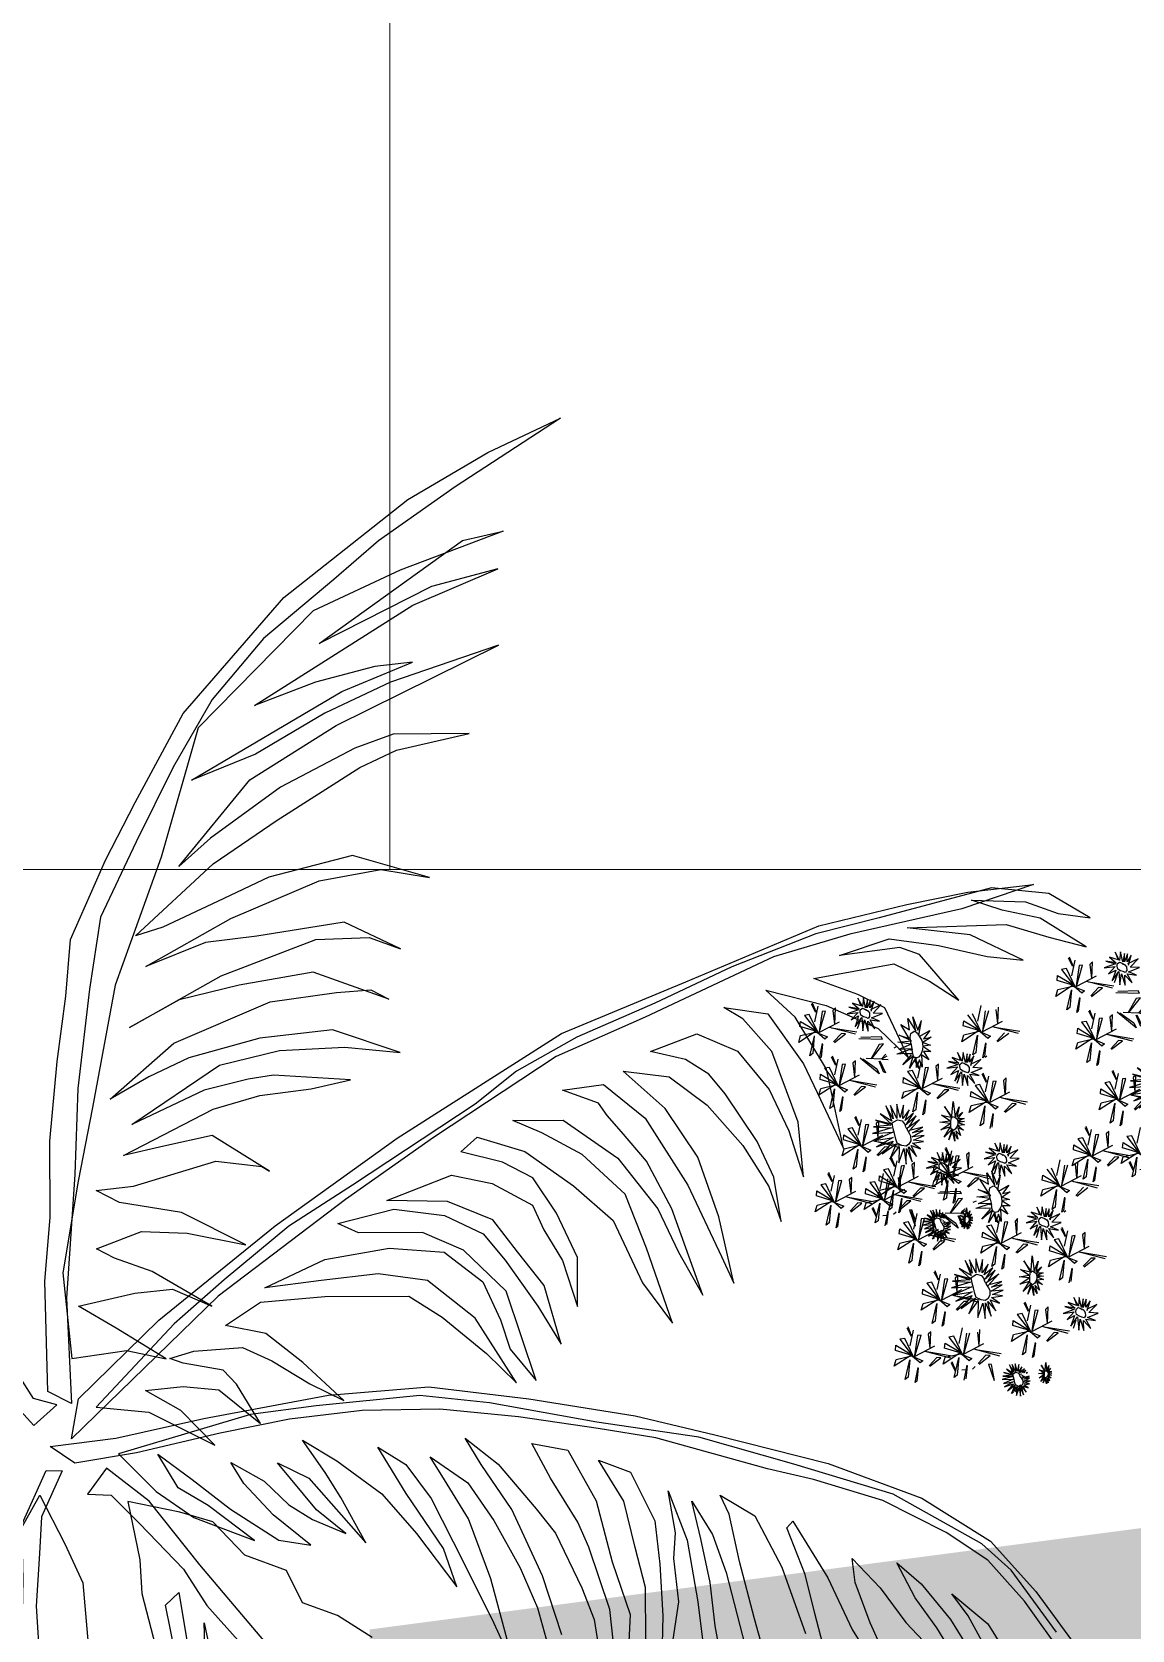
# Model space of a CAD drawing. Header units: millimetres. Extents: x 2508 to 2607, y 837 to 997.
# Drawn here: x 2513.046 to 2514.822, y 849.14 to 851.722 of the extents above; entities that cross this region are included whole.
import ezdxf

# ---------------------------------------------------------------- set-up
doc = ezdxf.new("R2010")
doc.units = ezdxf.units.MM
doc.layers.add('pergolas', color=24, linetype='Continuous')
doc.layers.add('PISO EST', color=250, linetype='Continuous', lineweight=0)

# ---------------------------------------------------------------- blocks, each defined once
blk = doc.blocks.new('QWDEWFRFR')
at = {"color": 251}
for p, q in [((2656.5312, 957.1398), (2656.5312, 952.5898)), ((2661.5312, 952.5898), (2655.3312, 952.5898))]:
    blk.add_line(p, q, dxfattribs=at)
blk = doc.blocks.new('A-19')
at = {"color": 1}
for points in [[(0.0015, 0.0278), (-0.0009, 0.1149), (0.0033, 0.1653), (0.003, 0.2253), (0.0087, 0.2883), (0.0156, 0.3399), (0.0192, 0.3846), (0.0468, 0.4471), (0.0704, 0.4926), (0.1082, 0.5631), (0.1877, 0.6544), (0.2856, 0.7318), (0.3487, 0.7691), (0.4059, 0.796), (0.3228, 0.7418), (0.2623, 0.6993), (0.2272, 0.6687), (0.1717, 0.6222), (0.131, 0.5739), (0.1002, 0.5207), (0.071, 0.4617), (0.0431, 0.4023), (0.0344, 0.3455), (0.0252, 0.267), (0.0228, 0.1992), (0.0162, 0.1014), (0.02, 0.0183), (0.0015, 0.0278), (0.0015, 0.0278)], [(-0.0385, 0.0327), (-0.0096, 0.0011), (0.0086, 0.0172), (-0.01, 0.0224), (-0.0268, 0.0489)], [(0.0257, 0.022), (0.0889, 0.0841), (0.1807, 0.1586), (0.2771, 0.2277), (0.4069, 0.3105), (0.5049, 0.3513), (0.6099, 0.3954), (0.6794, 0.4121), (0.7275, 0.4219), (0.7794, 0.4281), (0.7229, 0.4089), (0.6345, 0.3888), (0.5741, 0.371), (0.4729, 0.3233), (0.4026, 0.2923), (0.3058, 0.2284), (0.2364, 0.1795), (0.1359, 0.1031), (0.0776, 0.0465), (0.0202, -0.0096), (0.0257, 0.022), (0.0257, 0.022)], [(0.0228, -0.0288), (0.0033, -0.0157), (0.0551, -0.0089), (0.1244, 0.0065), (0.2228, 0.0249), (0.3021, 0.0316), (0.3811, 0.022), (0.4649, 0.0086), (0.5278, -0.0063), (0.6172, -0.0289), (0.6912, -0.0563), (0.7454, -0.0904), (0.7812, -0.1299), (0.8181, -0.1804)], [(0.8047, -0.1829), (0.7723, -0.1377), (0.7432, -0.1054), (0.7103, -0.0835), (0.6604, -0.0582), (0.6056, -0.0417), (0.5695, -0.0332), (0.4813, -0.0087), (0.4357, -0.0015), (0.3728, 0.0078), (0.3107, 0.014), (0.2496, 0.0129), (0.1922, 0.006), (0.1373, -0.005), (0.0714, -0.0205), (0.0228, -0.0288), (0.0228, -0.0288)], [(-0.0191, -0.172), (-0.018, -0.1205), (-0.0191, -0.0772), (0, -0.0344), (0.0126, -0.0348), (-0.0036, -0.0712), (-0.0051, -0.0999), (-0.0079, -0.1416), (-0.0049, -0.1874)], [(0.2266, -0.2333), (0.1215, -0.109), (0.0813, -0.0588), (0.0478, -0.0327), (0.0328, -0.0533), (0.0514, -0.0541), (0.0737, -0.0764), (0.1084, -0.1125), (0.1269, -0.1411), (0.1719, -0.1914)]]:
    blk.add_lwpolyline(points, dxfattribs=at)
at = {"color": 8}
for points in [[(0.0203, 0.0539), (0.0636, 0.0603), (0.0947, 0.0535), (0.0553, 0.0779), (0.0256, 0.0951), (0.0702, 0.1054), (0.0999, 0.1087), (0.1309, 0.0953), (0.0837, 0.1225), (0.0539, 0.1332), (0.0397, 0.1405), (0.0753, 0.154), (0.1114, 0.1528), (0.1577, 0.1435), (0.1069, 0.169), (0.058, 0.1771), (0.0395, 0.1866), (0.0691, 0.1899), (0.134, 0.2097), (0.1704, 0.2054), (0.1764, 0.2018), (0.131, 0.2298), (0.0929, 0.2215), (0.061, 0.214), (0.1319, 0.2506), (0.1687, 0.2615), (0.2093, 0.2667), (0.2403, 0.2738), (0.1795, 0.2774), (0.1594, 0.2744), (0.1248, 0.2656), (0.0676, 0.2386), (0.137, 0.2853), (0.1843, 0.2969), (0.2357, 0.2996), (0.2795, 0.2955), (0.226, 0.3133), (0.1688, 0.3068), (0.1128, 0.2911), (0.0811, 0.2762), (0.0507, 0.2586), (0.1009, 0.3027), (0.1769, 0.3353), (0.2293, 0.3428), (0.2563, 0.3448), (0.2705, 0.3375), (0.2109, 0.3589), (0.1524, 0.3485), (0.1051, 0.337), (0.0659, 0.3152), (0.1382, 0.3558), (0.2128, 0.3845), (0.2551, 0.3862), (0.2797, 0.3773), (0.2353, 0.3984), (0.1663, 0.3873), (0.1258, 0.3822), (0.0788, 0.3632), (0.1458, 0.4013), (0.2156, 0.431), (0.2641, 0.4399), (0.3027, 0.4334), (0.2418, 0.4509), (0.1757, 0.4337), (0.1352, 0.4146), (0.0921, 0.3943), (0.0706, 0.3874), (0.132, 0.4442), (0.1824, 0.4788), (0.2477, 0.5203), (0.2767, 0.534), (0.334, 0.5471), (0.274, 0.5467), (0.2437, 0.5357), (0.1851, 0.5048), (0.1298, 0.4647), (0.1049, 0.4423), (0.1609, 0.5106), (0.2289, 0.5534), (0.357, 0.617), (0.2719, 0.5877), (0.22, 0.5632), (0.1653, 0.5309), (0.1148, 0.5103), (0.2334, 0.5803), (0.2892, 0.6034), (0.2595, 0.6001), (0.2127, 0.5877), (0.1644, 0.5692), (0.2894, 0.6486), (0.3566, 0.6771), (0.3041, 0.6631), (0.2156, 0.6181), (0.3288, 0.6995), (0.3608, 0.707), (0.2796, 0.6762), (0.2109, 0.6439), (0.1201, 0.5516), (0.0908, 0.4495), (0.0545, 0.3486), (0.0366, 0.252), (0.0253, 0.1939), (0.0132, 0.1215), (0.0203, 0.0539), (0.0203, 0.0539)], [(0.0395, 0.0156), (0.0812, 0.0116), (0.1332, -0.0144), (0.1064, 0.0128), (0.0785, 0.0287), (0.1082, 0.0319), (0.1364, 0.0291), (0.1693, 0.0027), (0.1504, 0.0335), (0.1398, 0.0447), (0.1081, 0.0502), (0.0978, 0.0539), (0.1166, 0.0596), (0.155, 0.0626), (0.1782, 0.052), (0.2083, 0.034), (0.2349, 0.0207), (0.2026, 0.0506), (0.1735, 0.0735), (0.1415, 0.0799), (0.1693, 0.0984), (0.2199, 0.1029), (0.2864, 0.1031), (0.3126, 0.0864), (0.3476, 0.0577), (0.3714, 0.0346), (0.3387, 0.0858), (0.3011, 0.1154), (0.262, 0.1206), (0.2171, 0.1155), (0.1726, 0.1096), (0.2201, 0.132), (0.2708, 0.1409), (0.3142, 0.1377), (0.3446, 0.1144), (0.3587, 0.0845), (0.3664, 0.0612), (0.3867, 0.0364), (0.3631, 0.107), (0.3295, 0.1395), (0.2972, 0.1533), (0.2467, 0.1532), (0.2303, 0.1605), (0.2745, 0.1717), (0.3144, 0.1668), (0.345, 0.1522), (0.3623, 0.1314), (0.3881, 0.0951), (0.4065, 0.0651), (0.3932, 0.1115), (0.3721, 0.1381), (0.3526, 0.1633), (0.3169, 0.1777), (0.269, 0.1787), (0.3199, 0.1985), (0.352, 0.1921), (0.3838, 0.1748), (0.3929, 0.1555), (0.4076, 0.1312), (0.4194, 0.0948), (0.4194, 0.1335), (0.4028, 0.1687), (0.3843, 0.1966), (0.3602, 0.2089), (0.3273, 0.217), (0.3402, 0.2285), (0.3778, 0.2172), (0.4163, 0.1902), (0.4475, 0.1629), (0.4707, 0.1136), (0.4943, 0.0818), (0.474, 0.141), (0.4571, 0.1836), (0.423, 0.2148), (0.3912, 0.2321), (0.3684, 0.2417), (0.408, 0.2421), (0.4512, 0.212), (0.4829, 0.1721), (0.4991, 0.1378), (0.5183, 0.1039), (0.4938, 0.1719), (0.4738, 0.2097), (0.4543, 0.2328), (0.4429, 0.2457), (0.4361, 0.2554), (0.4076, 0.2656), (0.4399, 0.2701), (0.4728, 0.2437), (0.5064, 0.1907), (0.533, 0.1344), (0.5429, 0.1133), (0.5311, 0.1658), (0.5143, 0.2127), (0.4887, 0.2512), (0.4554, 0.2806), (0.4918, 0.2763), (0.5218, 0.2539), (0.5498, 0.2219), (0.5704, 0.1897), (0.5802, 0.162), (0.5744, 0.197), (0.5612, 0.2251), (0.5359, 0.2627), (0.5232, 0.2782), (0.5048, 0.2899), (0.4771, 0.2962), (0.5135, 0.3102), (0.5458, 0.2964), (0.5708, 0.2662), (0.5862, 0.2337), (0.5979, 0.1973), (0.5937, 0.2405), (0.5843, 0.2651), (0.5728, 0.2962), (0.5499, 0.322), (0.5349, 0.331), (0.5696, 0.3259), (0.5978, 0.2865), (0.6111, 0.2584), (0.6293, 0.2196), (0.616, 0.2822), (0.5913, 0.3232), (0.5682, 0.3446), (0.6158, 0.3326), (0.6567, 0.3143), (0.6806, 0.2911), (0.6619, 0.3307), (0.6408, 0.3412), (0.6059, 0.3538), (0.6692, 0.3654), (0.6972, 0.3517), (0.7203, 0.3368), (0.6894, 0.3727), (0.6739, 0.3783), (0.6263, 0.372), (0.6653, 0.385), (0.7044, 0.3798), (0.7429, 0.3711), (0.7711, 0.3682), (0.7294, 0.3883), (0.6795, 0.3938), (0.7578, 0.3964), (0.7915, 0.3865), (0.8209, 0.3788), (0.7845, 0.4014), (0.7546, 0.4078), (0.7304, 0.4157), (0.773, 0.4143), (0.7989, 0.405), (0.8241, 0.4018), (0.7915, 0.4209), (0.7463, 0.4254), (0.6574, 0.4017), (0.6076, 0.389), (0.5413, 0.3631), (0.4806, 0.3344), (0.419, 0.3076), (0.3714, 0.2808), (0.3386, 0.2546), (0.2419, 0.1907), (0.1915, 0.1583), (0.1405, 0.116), (0.101, 0.0812), (0.0395, 0.0156), (0.0395, 0.0156)], [(0.0571, -0.0214), (0.0868, -0.051), (0.1166, -0.0715), (0.1645, -0.0899), (0.128, -0.0622), (0.1044, -0.0481), (0.0881, -0.0216), (0.1152, -0.0415), (0.1457, -0.065), (0.1837, -0.0895), (0.2089, -0.0934), (0.1793, -0.0694), (0.1561, -0.0448), (0.1459, -0.0283), (0.1721, -0.0429), (0.1917, -0.0617), (0.2102, -0.0732), (0.2365, -0.0843), (0.2134, -0.0655), (0.1826, -0.0285), (0.2073, -0.0407), (0.233, -0.0694), (0.2524, -0.0917), (0.2327, -0.0559), (0.2204, -0.036), (0.2024, -0.0105), (0.2296, -0.0269), (0.2651, -0.053), (0.2924, -0.0842), (0.3241, -0.1263), (0.3136, -0.0962), (0.2843, -0.0526), (0.2618, -0.0161), (0.284, -0.0299), (0.3039, -0.0565), (0.3299, -0.1079), (0.3533, -0.1551), (0.3706, -0.1924), (0.3511, -0.12), (0.3333, -0.0726), (0.3144, -0.042), (0.3031, -0.0238), (0.3329, -0.0443), (0.3535, -0.0739), (0.3743, -0.1113), (0.388, -0.1428), (0.3971, -0.1761)], [(0.407, -0.1643), (0.3919, -0.1176), (0.3676, -0.0652), (0.3434, -0.0298), (0.3307, -0.0091), (0.3569, -0.0295), (0.3867, -0.0648), (0.402, -0.084), (0.4229, -0.1271), (0.4325, -0.152), (0.4374, -0.1821)], [(0.4493, -0.1828), (0.4449, -0.1443), (0.4283, -0.0951), (0.4196, -0.0754), (0.3981, -0.0406), (0.3834, -0.0131), (0.4118, -0.0184), (0.4342, -0.0584), (0.4468, -0.1066), (0.461, -0.1481), (0.4591, -0.1858)], [(0.4733, -0.168), (0.4731, -0.1269), (0.465, -0.0953), (0.4561, -0.0586), (0.4361, -0.0263), (0.4614, -0.0358), (0.4806, -0.0743), (0.4845, -0.1085), (0.4869, -0.1493), (0.486, -0.183)], [(0.4934, -0.1784), (0.4994, -0.1381), (0.4955, -0.104), (0.4967, -0.0838), (0.4911, -0.0506), (0.506, -0.0895), (0.5143, -0.1381), (0.5202, -0.1847)], [(0.5327, -0.1828), (0.5282, -0.157), (0.5242, -0.1228), (0.5168, -0.0885), (0.5098, -0.0586), (0.5261, -0.0851), (0.5367, -0.1151), (0.5519, -0.1732)], [(0.5687, -0.1856), (0.5591, -0.1516), (0.5472, -0.1063), (0.5391, -0.0691), (0.5321, -0.054), (0.5593, -0.0703), (0.5808, -0.1108), (0.5995, -0.1632)], [(0.6175, -0.1887), (0.6068, -0.1473), (0.5992, -0.1165), (0.5846, -0.0798), (0.5894, -0.0746), (0.6169, -0.1193), (0.6363, -0.1599), (0.6639, -0.2046)], [(0.6731, -0.2047), (0.6503, -0.1548), (0.6387, -0.123), (0.6361, -0.1041), (0.6582, -0.127), (0.6786, -0.1544), (0.7018, -0.179)], [(0.7255, -0.1952), (0.703, -0.1588), (0.686, -0.135), (0.6714, -0.1075), (0.6907, -0.1241), (0.7138, -0.1521), (0.7414, -0.1968)], [(0.7436, -0.1783), (0.7279, -0.1491), (0.715, -0.1319), (0.7433, -0.1556), (0.7674, -0.1945)], [(0.7976, -0.1621), (0.7618, -0.1133), (0.7386, -0.0923), (0.6687, -0.0531), (0.5901, -0.0296), (0.5153, -0.0083), (0.4348, 0.0037), (0.35, 0.0188), (0.2949, 0.0248), (0.2131, 0.0166), (0.1613, 0.0098), (0.0571, -0.0214), (0.0571, -0.0214)], [(-0.005, -0.0541), (0.0149, -0.0923), (0.0289, -0.1233), (0.0344, -0.1838)], [(-0.0534, -0.1695), (-0.0415, -0.1191), (-0.005, -0.0541), (-0.005, -0.0541)], [(0.0646, -0.059), (0.0741, -0.105), (0.0755, -0.1317), (0.0916, -0.1934)], [(0.1021, -0.1797), (0.0942, -0.1409), (0.1049, -0.1307), (0.1128, -0.1779)], [(0.1256, -0.1806), (0.1248, -0.1547), (0.1356, -0.2058)], [(0.2573, -0.1664), (0.2301, -0.149), (0.2024, -0.139), (0.1897, -0.1134), (0.1568, -0.1013), (0.1317, -0.0751), (0.1057, -0.0675), (0.0646, -0.059), (0.0646, -0.059)]]:
    blk.add_lwpolyline(points, dxfattribs=at)
blk = doc.blocks.new('mh')
at = {"color": 86, "linetype": 'Continuous'}
for p, q in [((998.4038, 665.3744), (998.3929, 665.3326)), ((998.3932, 665.3356), (998.3999, 665.3766)), ((998.5181, 665.3863), (998.5072, 665.3446)), ((998.5074, 665.3476), (998.5142, 665.3886)), ((998.5172, 665.3704), (998.5169, 665.3638)), ((998.531, 665.3526), (998.5172, 665.3704)), ((998.3877, 665.3411), (998.3611, 665.3422)), ((998.3651, 665.3379), (998.3874, 665.3404)), ((998.3842, 665.348), (998.4014, 665.3151)), ((998.4026, 665.3518), (998.416, 665.3392)), ((998.4168, 665.3406), (998.403, 665.3584)), ((998.502, 665.3531), (998.4754, 665.3542)), ((998.4754, 665.3542), (998.4794, 665.3499)), ((998.4794, 665.3499), (998.5017, 665.3524)), ((998.4984, 665.36), (998.5156, 665.3271)), ((998.5144, 665.3225), (998.5221, 665.3412)), ((998.5169, 665.3638), (998.5302, 665.3512)), ((998.5221, 665.3412), (998.5258, 665.3369)), ((998.3584, 665.3136), (998.3836, 665.3082)), ((998.4008, 665.316), (998.3664, 665.3261)), ((998.367, 665.3207), (998.3997, 665.3159)), ((998.4016, 665.3141), (998.3718, 665.2999)), ((998.4001, 665.3105), (998.4079, 665.3292)), ((998.4115, 665.3249), (998.4008, 665.3125)), ((998.4079, 665.3292), (998.4115, 665.3249)), ((998.4429, 665.3166), (998.4188, 665.3214)), ((998.4199, 665.3215), (998.4407, 665.3192)), ((998.4404, 665.3229), (998.4426, 665.3204)), ((998.4407, 665.3192), (998.4429, 665.3166)), ((998.4671, 665.3166), (998.4815, 665.3224)), ((998.4828, 665.3226), (998.4696, 665.3156)), ((998.4727, 665.3256), (998.4979, 665.3202)), ((998.5151, 665.328), (998.4807, 665.3381)), ((998.4807, 665.3381), (998.4813, 665.3327)), ((998.4813, 665.3327), (998.514, 665.3279)), ((998.5158, 665.3261), (998.486, 665.3119)), ((998.4875, 665.3041), (998.5137, 665.324)), ((998.4972, 665.2978), (998.5127, 665.3235)), ((998.5137, 665.324), (998.5054, 665.2969)), ((998.5127, 665.3235), (998.5311, 665.2948)), ((998.5202, 665.298), (998.5144, 665.3225)), ((998.5258, 665.3369), (998.5151, 665.3245)), ((998.5205, 665.3201), (998.549, 665.3176)), ((998.5526, 665.3126), (998.5209, 665.3201)), ((998.5571, 665.3286), (998.5331, 665.3334)), ((998.5341, 665.3335), (998.5549, 665.3311)), ((998.549, 665.3176), (998.5526, 665.3126)), ((998.6385, 665.3267), (998.6276, 665.285)), ((998.6278, 665.288), (998.6346, 665.3289)), ((998.3733, 665.2921), (998.3994, 665.312)), ((998.383, 665.2858), (998.3985, 665.3115)), ((998.3994, 665.312), (998.3912, 665.2849)), ((998.3985, 665.3115), (998.4169, 665.2829)), ((998.4059, 665.286), (998.4001, 665.3105)), ((998.4062, 665.3081), (998.4347, 665.3056)), ((998.4383, 665.3007), (998.4066, 665.3081)), ((998.4347, 665.3056), (998.4383, 665.3007)), ((998.486, 665.3119), (998.4875, 665.3041)), ((998.5054, 665.2969), (998.4972, 665.2978)), ((998.5311, 665.2948), (998.5202, 665.298)), ((998.6224, 665.2934), (998.5958, 665.2945)), ((998.5958, 665.2945), (998.5998, 665.2903)), ((998.5998, 665.2903), (998.6221, 665.2928)), ((998.6188, 665.3004), (998.636, 665.2674)), ((998.6376, 665.3108), (998.6373, 665.3042)), ((998.6373, 665.3042), (998.6506, 665.2916)), ((998.6514, 665.293), (998.6376, 665.3108)), ((998.3912, 665.2849), (998.383, 665.2858)), ((998.4169, 665.2829), (998.4059, 665.286)), ((998.4958, 665.2774), (998.4849, 665.2357)), ((998.4851, 665.2386), (998.4919, 665.2796)), ((998.4949, 665.2615), (998.4946, 665.2549)), ((998.5087, 665.2437), (998.4949, 665.2615)), ((998.5875, 665.257), (998.6019, 665.2628)), ((998.6032, 665.2629), (998.59, 665.256)), ((998.5931, 665.2659), (998.6183, 665.2605)), ((998.6355, 665.2684), (998.6011, 665.2785)), ((998.6011, 665.2785), (998.6017, 665.273)), ((998.6017, 665.273), (998.6344, 665.2682)), ((998.6363, 665.2665), (998.6064, 665.2523)), ((998.6079, 665.2444), (998.6341, 665.2644)), ((998.6176, 665.2381), (998.6331, 665.2639)), ((998.6341, 665.2644), (998.6258, 665.2372)), ((998.6331, 665.2639), (998.6515, 665.2352)), ((998.6348, 665.2629), (998.6425, 665.2815)), ((998.6406, 665.2383), (998.6348, 665.2629)), ((998.6462, 665.2773), (998.6355, 665.2648)), ((998.6425, 665.2815), (998.6462, 665.2773)), ((998.6775, 665.269), (998.6535, 665.2738)), ((998.6545, 665.2738), (998.6753, 665.2715)), ((998.6753, 665.2715), (998.6775, 665.269)), ((998.4797, 665.2441), (998.4531, 665.2452)), ((998.4531, 665.2452), (998.4571, 665.241)), ((998.4571, 665.241), (998.4794, 665.2434)), ((998.4761, 665.2511), (998.4933, 665.2181)), ((998.4946, 665.2549), (998.5079, 665.2422)), ((998.6064, 665.2523), (998.6079, 665.2444)), ((998.6258, 665.2372), (998.6176, 665.2381)), ((998.6515, 665.2352), (998.6406, 665.2383)), ((998.6409, 665.2604), (998.6694, 665.2579)), ((998.673, 665.253), (998.6413, 665.2605)), ((998.6694, 665.2579), (998.673, 665.253)), ((998.4448, 665.2077), (998.4592, 665.2134)), ((998.4605, 665.2136), (998.4473, 665.2066)), ((998.4504, 665.2166), (998.4756, 665.2112)), ((998.4928, 665.219), (998.4584, 665.2291)), ((998.4584, 665.2291), (998.459, 665.2237)), ((998.459, 665.2237), (998.4917, 665.2189)), ((998.4936, 665.2171), (998.4637, 665.2029)), ((998.4652, 665.1951), (998.4914, 665.2151)), ((998.4749, 665.1888), (998.4904, 665.2145)), ((998.4914, 665.2151), (998.4831, 665.1879)), ((998.4904, 665.2145), (998.5088, 665.1859)), ((998.4921, 665.2136), (998.4998, 665.2322)), ((998.4979, 665.189), (998.4921, 665.2136)), ((998.5035, 665.2279), (998.4928, 665.2155)), ((998.4982, 665.2111), (998.5267, 665.2086)), ((998.5303, 665.2037), (998.4986, 665.2112)), ((998.4998, 665.2322), (998.5035, 665.2279)), ((998.5348, 665.2197), (998.5108, 665.2244)), ((998.5118, 665.2245), (998.5326, 665.2222)), ((998.5326, 665.2222), (998.5348, 665.2197)), ((998.6751, 665.2165), (998.6642, 665.1748)), ((998.6645, 665.1777), (998.6712, 665.2187)), ((998.4637, 665.2029), (998.4652, 665.1951)), ((998.4831, 665.1879), (998.4749, 665.1888)), ((998.5088, 665.1859), (998.4979, 665.189)), ((998.5267, 665.2086), (998.5303, 665.2037)), ((998.659, 665.1832), (998.6324, 665.1843)), ((998.6555, 665.1902), (998.6727, 665.1572)), ((998.6742, 665.2006), (998.6739, 665.194)), ((998.6739, 665.194), (998.6873, 665.1813)), ((998.6881, 665.1828), (998.6742, 665.2006)), ((998.6883, 665.198), (998.7149, 665.2075)), ((998.689, 665.2028), (998.6883, 665.198)), ((998.7145, 665.208), (998.689, 665.2028)), ((998.4248, 665.178), (998.4273, 665.1729)), ((998.4373, 665.1601), (998.4442, 665.1535)), ((998.4439, 665.1544), (998.4398, 665.1624)), ((998.4449, 665.1543), (998.4455, 665.1637)), ((998.4477, 665.1501), (998.4671, 665.1594)), ((998.4671, 665.1594), (998.4656, 665.156)), ((998.588, 665.1809), (998.5771, 665.1392)), ((998.5774, 665.1421), (998.5842, 665.1831)), ((998.5872, 665.165), (998.5868, 665.1584)), ((998.5868, 665.1584), (998.6002, 665.1457)), ((998.601, 665.1472), (998.5872, 665.165)), ((998.6364, 665.1801), (998.6587, 665.1825)), ((998.6721, 665.1581), (998.6377, 665.1682)), ((998.6383, 665.1628), (998.671, 665.158)), ((998.6714, 665.1527), (998.6792, 665.1713)), ((998.6828, 665.167), (998.6721, 665.1546)), ((998.6792, 665.1713), (998.6828, 665.167)), ((998.7141, 665.1588), (998.6901, 665.1635)), ((998.6912, 665.1636), (998.712, 665.1613)), ((998.6923, 665.1765), (998.6962, 665.1723)), ((998.6975, 665.1604), (998.6981, 665.155)), ((998.4127, 665.1544), (998.4093, 665.1525)), ((998.4093, 665.1525), (998.4103, 665.1194)), ((998.4115, 665.1164), (998.4127, 665.1544)), ((998.4438, 665.1374), (998.4206, 665.1561)), ((998.4206, 665.1561), (998.4212, 665.1492)), ((998.4212, 665.1492), (998.4449, 665.1359)), ((998.4686, 665.1491), (998.4434, 665.1186)), ((998.445, 665.1537), (998.4443, 665.128)), ((998.4445, 665.123), (998.4606, 665.1452)), ((998.4656, 665.156), (998.4485, 665.1492)), ((998.4606, 665.1452), (998.4686, 665.1491)), ((998.4905, 665.1432), (998.4796, 665.1015)), ((998.4798, 665.1045), (998.4866, 665.1454)), ((998.5719, 665.1476), (998.5454, 665.1487)), ((998.5454, 665.1487), (998.5493, 665.1445)), ((998.5493, 665.1445), (998.5717, 665.1469)), ((998.585, 665.1226), (998.5506, 665.1326)), ((998.5506, 665.1326), (998.5512, 665.1272)), ((998.5684, 665.1546), (998.5856, 665.1216)), ((998.5843, 665.1171), (998.5921, 665.1357)), ((998.5921, 665.1357), (998.5958, 665.1314)), ((998.6297, 665.1557), (998.6549, 665.1503)), ((998.6729, 665.1562), (998.643, 665.142)), ((998.643, 665.142), (998.6446, 665.1342)), ((998.6446, 665.1342), (998.6707, 665.1542)), ((998.6543, 665.1279), (998.6697, 665.1536)), ((998.6707, 665.1542), (998.6624, 665.127)), ((998.6786, 665.1373), (998.6677, 665.0956)), ((998.668, 665.0986), (998.6748, 665.1395)), ((998.6697, 665.1536), (998.6881, 665.125)), ((998.6772, 665.1281), (998.6714, 665.1527)), ((998.6775, 665.1502), (998.706, 665.1477)), ((998.7096, 665.1428), (998.6779, 665.1503)), ((998.684, 665.139), (998.6984, 665.1447)), ((998.6997, 665.1449), (998.6864, 665.1379)), ((998.706, 665.1477), (998.7096, 665.1428)), ((998.405, 665.1108), (998.3941, 665.0691)), ((998.3943, 665.0721), (998.4011, 665.113)), ((998.4744, 665.11), (998.4478, 665.1111)), ((998.4478, 665.1111), (998.4518, 665.1068)), ((998.4518, 665.1068), (998.4741, 665.1093)), ((998.4708, 665.1169), (998.488, 665.0839)), ((998.4896, 665.1273), (998.4893, 665.1207)), ((998.4893, 665.1207), (998.5026, 665.1081)), ((998.5034, 665.1095), (998.4896, 665.1273)), ((998.5371, 665.1112), (998.5515, 665.1169)), ((998.5528, 665.1171), (998.5395, 665.1101)), ((998.5427, 665.1201), (998.5678, 665.1147)), ((998.5512, 665.1272), (998.5839, 665.1224)), ((998.5858, 665.1207), (998.556, 665.1064)), ((998.556, 665.1064), (998.5575, 665.0986)), ((998.5575, 665.0986), (998.5837, 665.1186)), ((998.5672, 665.0923), (998.5827, 665.118)), ((998.5837, 665.1186), (998.5754, 665.0914)), ((998.5827, 665.118), (998.6011, 665.0894)), ((998.5901, 665.0925), (998.5843, 665.1171)), ((998.5958, 665.1314), (998.5851, 665.119)), ((998.5905, 665.1146), (998.6189, 665.1121)), ((998.6226, 665.1072), (998.5908, 665.1147)), ((998.6271, 665.1232), (998.603, 665.128)), ((998.6041, 665.128), (998.6249, 665.1257)), ((998.6189, 665.1121), (998.6226, 665.1072)), ((998.6249, 665.1257), (998.6271, 665.1232)), ((998.6624, 665.127), (998.6543, 665.1279)), ((998.659, 665.111), (998.6762, 665.078)), ((998.6881, 665.125), (998.6772, 665.1281)), ((998.6778, 665.1214), (998.6774, 665.1148)), ((998.6774, 665.1148), (998.6908, 665.1022)), ((998.6916, 665.1036), (998.6778, 665.1214)), ((998.3853, 665.0845), (998.4025, 665.0515)), ((998.4041, 665.0949), (998.4038, 665.0883)), ((998.4038, 665.0883), (998.4171, 665.0757)), ((998.418, 665.0771), (998.4041, 665.0949)), ((998.4451, 665.0825), (998.4703, 665.0771)), ((998.4875, 665.0849), (998.4531, 665.095)), ((998.4531, 665.095), (998.4536, 665.0896)), ((998.4536, 665.0896), (998.4864, 665.0848)), ((998.4882, 665.083), (998.4584, 665.0688)), ((998.4599, 665.061), (998.4861, 665.0809)), ((998.4861, 665.0809), (998.4778, 665.0538)), ((998.4868, 665.0794), (998.4945, 665.0981)), ((998.4982, 665.0938), (998.4875, 665.0813)), ((998.4945, 665.0981), (998.4982, 665.0938)), ((998.5295, 665.0855), (998.5055, 665.0903)), ((998.5065, 665.0903), (998.5273, 665.088)), ((998.5273, 665.088), (998.5295, 665.0855)), ((998.5754, 665.0914), (998.5672, 665.0923)), ((998.6011, 665.0894), (998.5901, 665.0925)), ((998.6625, 665.104), (998.636, 665.1051)), ((998.636, 665.1051), (998.6399, 665.1009)), ((998.6399, 665.1009), (998.6623, 665.1034)), ((998.6756, 665.079), (998.6412, 665.0891)), ((998.6412, 665.0891), (998.6418, 665.0836)), ((998.6418, 665.0836), (998.6745, 665.0788)), ((998.6749, 665.0735), (998.6827, 665.0921)), ((998.6864, 665.0879), (998.6757, 665.0754)), ((998.6827, 665.0921), (998.6864, 665.0879)), ((998.7177, 665.0796), (998.6936, 665.0844)), ((998.6947, 665.0844), (998.7155, 665.0821)), ((998.7155, 665.0821), (998.7177, 665.0796)), ((998.3889, 665.0775), (998.3623, 665.0786)), ((998.3623, 665.0786), (998.3663, 665.0744)), ((998.3663, 665.0744), (998.3886, 665.0769)), ((998.402, 665.0525), (998.3676, 665.0626)), ((998.3676, 665.0626), (998.3682, 665.0571)), ((998.3682, 665.0571), (998.4009, 665.0523)), ((998.4013, 665.047), (998.409, 665.0656)), ((998.4127, 665.0614), (998.402, 665.0489)), ((998.409, 665.0656), (998.4127, 665.0614)), ((998.444, 665.0531), (998.42, 665.0579)), ((998.4211, 665.0579), (998.4419, 665.0556)), ((998.4395, 665.0735), (998.4539, 665.0793)), ((998.4419, 665.0556), (998.444, 665.0531)), ((998.4552, 665.0795), (998.442, 665.0725)), ((998.4584, 665.0688), (998.4599, 665.061)), ((998.4696, 665.0547), (998.4851, 665.0804)), ((998.4778, 665.0538), (998.4696, 665.0547)), ((998.4851, 665.0804), (998.5035, 665.0517)), ((998.4926, 665.0549), (998.4868, 665.0794)), ((998.5035, 665.0517), (998.4926, 665.0549)), ((998.4929, 665.077), (998.5214, 665.0745)), ((998.525, 665.0695), (998.4933, 665.077)), ((998.5214, 665.0745), (998.525, 665.0695)), ((998.6277, 665.0676), (998.6421, 665.0734)), ((998.6434, 665.0735), (998.6301, 665.0665)), ((998.6333, 665.0765), (998.6585, 665.0711)), ((998.6764, 665.0771), (998.6466, 665.0629)), ((998.6466, 665.0629), (998.6481, 665.055)), ((998.6481, 665.055), (998.6743, 665.075)), ((998.6578, 665.0487), (998.6733, 665.0745)), ((998.6743, 665.075), (998.666, 665.0478)), ((998.6733, 665.0745), (998.6917, 665.0458)), ((998.6807, 665.0489), (998.6749, 665.0735)), ((998.6811, 665.071), (998.7095, 665.0685)), ((998.7132, 665.0636), (998.6814, 665.0711)), ((998.7095, 665.0685), (998.7132, 665.0636)), ((998.354, 665.0411), (998.3684, 665.0469)), ((998.3697, 665.047), (998.3565, 665.0401)), ((998.3596, 665.05), (998.3848, 665.0446)), ((998.4028, 665.0506), (998.3729, 665.0364)), ((998.3729, 665.0364), (998.3745, 665.0285)), ((998.3745, 665.0285), (998.4006, 665.0485)), ((998.3842, 665.0222), (998.3996, 665.048)), ((998.4006, 665.0485), (998.3923, 665.0213)), ((998.3996, 665.048), (998.418, 665.0193)), ((998.4071, 665.0224), (998.4013, 665.047)), ((998.4074, 665.0445), (998.4359, 665.042)), ((998.4395, 665.0371), (998.4078, 665.0446)), ((998.4359, 665.042), (998.4395, 665.0371)), ((998.666, 665.0478), (998.6578, 665.0487)), ((998.6917, 665.0458), (998.6807, 665.0489)), ((998.3923, 665.0213), (998.3842, 665.0222)), ((998.418, 665.0193), (998.4071, 665.0224))]:
    blk.add_line(p, q, dxfattribs=at)
at = {"color": 50, "linetype": 'Continuous'}
for p, q in [((998.5917, 665.3731), (998.5998, 665.3562)), ((998.605, 665.3604), (998.5917, 665.3731)), ((998.6058, 665.3753), (998.605, 665.3604)), ((998.6127, 665.3579), (998.6058, 665.3753)), ((998.618, 665.3709), (998.6127, 665.3579)), ((998.6156, 665.3556), (998.618, 665.3709)), ((998.5966, 665.3483), (998.5805, 665.3447)), ((998.5805, 665.3447), (998.5944, 665.3433)), ((998.5944, 665.3433), (998.5808, 665.3359)), ((998.5808, 665.3359), (998.5935, 665.3407)), ((998.583, 665.3511), (998.5966, 665.3483)), ((998.5966, 665.351), (998.583, 665.3511)), ((998.5835, 665.3559), (998.5966, 665.351)), ((998.5964, 665.3553), (998.5835, 665.3559)), ((998.5859, 665.3623), (998.5964, 665.3553)), ((998.6017, 665.3574), (998.5859, 665.3623)), ((998.5935, 665.3407), (998.5889, 665.3268)), ((998.6119, 665.342), (998.6336, 665.3438)), ((998.627, 665.3312), (998.6119, 665.342)), ((998.6305, 665.3634), (998.6156, 665.3556)), ((998.6156, 665.3464), (998.6339, 665.3521)), ((998.6336, 665.3438), (998.6156, 665.3464)), ((998.6301, 665.3353), (998.6165, 665.3399)), ((998.6177, 665.3517), (998.6305, 665.3634)), ((998.6339, 665.3521), (998.6177, 665.3517)), ((998.4454, 665.3132), (998.4536, 665.2963)), ((998.4587, 665.3006), (998.4454, 665.3132)), ((998.4595, 665.3155), (998.4587, 665.3006)), ((998.4664, 665.298), (998.4595, 665.3155)), ((998.5889, 665.3268), (998.5979, 665.3379)), ((998.5979, 665.3379), (998.5953, 665.3212)), ((998.5953, 665.3212), (998.5998, 665.3365)), ((998.5998, 665.3365), (998.6062, 665.3186)), ((998.6037, 665.3363), (998.616, 665.3251)), ((998.6062, 665.3186), (998.6037, 665.3363)), ((998.6096, 665.3371), (998.627, 665.3312)), ((998.616, 665.3251), (998.6096, 665.3371)), ((998.4503, 665.2885), (998.4342, 665.2848)), ((998.4367, 665.2912), (998.4503, 665.2885)), ((998.4503, 665.2911), (998.4367, 665.2912)), ((998.4372, 665.296), (998.4503, 665.2911)), ((998.4501, 665.2954), (998.4372, 665.296)), ((998.4396, 665.3024), (998.4501, 665.2954)), ((998.4554, 665.2975), (998.4396, 665.3024)), ((998.4717, 665.311), (998.4664, 665.298)), ((998.4693, 665.2957), (998.4717, 665.311)), ((998.4843, 665.3036), (998.4693, 665.2957)), ((998.4693, 665.2865), (998.4876, 665.2922)), ((998.4715, 665.2918), (998.4843, 665.3036)), ((998.4876, 665.2922), (998.4715, 665.2918)), ((998.5447, 665.277), (998.5459, 665.2872)), ((998.5459, 665.2872), (998.5473, 665.2767)), ((998.6854, 665.2905), (998.6988, 665.292)), ((998.698, 665.2894), (998.6854, 665.2905)), ((998.6995, 665.2899), (998.6899, 665.283)), ((998.6899, 665.283), (998.6991, 665.2886)), ((998.6902, 665.2956), (998.6992, 665.2937)), ((998.6988, 665.292), (998.6902, 665.2956)), ((998.695, 665.2985), (998.7003, 665.2945)), ((998.6992, 665.2937), (998.695, 665.2985)), ((998.6974, 665.2802), (998.6995, 665.2899)), ((998.7023, 665.2875), (998.6974, 665.2802)), ((998.7007, 665.2887), (998.6985, 665.2892)), ((998.6987, 665.2896), (998.6988, 665.2908)), ((998.6991, 665.289), (998.6987, 665.2896)), ((998.6988, 665.2908), (998.6992, 665.2919)), ((998.6992, 665.2919), (998.7006, 665.2936)), ((998.7002, 665.2999), (998.7023, 665.2948)), ((998.7003, 665.2945), (998.7002, 665.2999)), ((998.7006, 665.2936), (998.7013, 665.294)), ((998.7035, 665.2884), (998.7007, 665.2887)), ((998.7013, 665.294), (998.704, 665.2944)), ((998.7023, 665.2948), (998.703, 665.3003)), ((998.7036, 665.2789), (998.7023, 665.2875)), ((998.703, 665.3003), (998.7037, 665.2947)), ((998.7059, 665.2884), (998.7035, 665.2884)), ((998.7046, 665.2878), (998.7036, 665.2789)), ((998.7037, 665.2947), (998.7059, 665.3001)), ((998.704, 665.2944), (998.7065, 665.2942)), ((998.7102, 665.2797), (998.7046, 665.2878)), ((998.7059, 665.3001), (998.7064, 665.2944)), ((998.7084, 665.2883), (998.7059, 665.2884)), ((998.7064, 665.2944), (998.7104, 665.2993)), ((998.7065, 665.2942), (998.7094, 665.2924)), ((998.7076, 665.2881), (998.7102, 665.2797)), ((998.7164, 665.2826), (998.7076, 665.2881)), ((998.7104, 665.2993), (998.7084, 665.2945)), ((998.7084, 665.2945), (998.7151, 665.2967)), ((998.7098, 665.2892), (998.7084, 665.2883)), ((998.7093, 665.2898), (998.7164, 665.2826)), ((998.7187, 665.2865), (998.7093, 665.2898)), ((998.7094, 665.2924), (998.7106, 665.2907)), ((998.7106, 665.2907), (998.7098, 665.2892)), ((998.7151, 665.2967), (998.711, 665.2927)), ((998.711, 665.2927), (998.7183, 665.2945)), ((998.7199, 665.2917), (998.711, 665.2899)), ((998.711, 665.2899), (998.7187, 665.2865)), ((998.7183, 665.2945), (998.7118, 665.2909)), ((998.7118, 665.2909), (998.7199, 665.2917)), ((998.4342, 665.2848), (998.4481, 665.2834)), ((998.4481, 665.2834), (998.4345, 665.276)), ((998.4345, 665.276), (998.4472, 665.2808)), ((998.4472, 665.2808), (998.4427, 665.2669)), ((998.4427, 665.2669), (998.4516, 665.278)), ((998.4516, 665.278), (998.449, 665.2613)), ((998.449, 665.2613), (998.4535, 665.2767)), ((998.4535, 665.2767), (998.4599, 665.2587)), ((998.4574, 665.2764), (998.4697, 665.2652)), ((998.4599, 665.2587), (998.4574, 665.2764)), ((998.4634, 665.2772), (998.4807, 665.2713)), ((998.4697, 665.2652), (998.4634, 665.2772)), ((998.4656, 665.2821), (998.4874, 665.2839)), ((998.4807, 665.2713), (998.4656, 665.2821)), ((998.4874, 665.2839), (998.4693, 665.2865)), ((998.4838, 665.2754), (998.4703, 665.28)), ((998.5133, 665.2689), (998.5381, 665.2718)), ((998.5366, 665.2668), (998.5133, 665.2689)), ((998.5395, 665.2679), (998.5216, 665.255)), ((998.5216, 665.255), (998.5387, 665.2654)), ((998.5221, 665.2784), (998.5388, 665.2748)), ((998.5381, 665.2718), (998.5221, 665.2784)), ((998.531, 665.2838), (998.5409, 665.2764)), ((998.5388, 665.2748), (998.531, 665.2838)), ((998.5355, 665.2498), (998.5395, 665.2679)), ((998.5446, 665.2634), (998.5355, 665.2498)), ((998.5416, 665.2656), (998.5375, 665.2665)), ((998.538, 665.2672), (998.5381, 665.2695)), ((998.5386, 665.2662), (998.538, 665.2672)), ((998.5381, 665.2695), (998.5389, 665.2716)), ((998.5389, 665.2716), (998.5415, 665.2748)), ((998.5407, 665.2865), (998.5447, 665.277)), ((998.5409, 665.2764), (998.5407, 665.2865)), ((998.5415, 665.2748), (998.5428, 665.2755)), ((998.5468, 665.265), (998.5416, 665.2656)), ((998.5428, 665.2755), (998.5478, 665.2762)), ((998.547, 665.2474), (998.5446, 665.2634)), ((998.5513, 665.265), (998.5468, 665.265)), ((998.5489, 665.264), (998.547, 665.2474)), ((998.5473, 665.2767), (998.5513, 665.2869)), ((998.5478, 665.2762), (998.5525, 665.2759)), ((998.5593, 665.2489), (998.5489, 665.264)), ((998.5513, 665.2869), (998.5524, 665.2763)), ((998.556, 665.2649), (998.5513, 665.265)), ((998.5524, 665.2763), (998.5597, 665.2853)), ((998.5525, 665.2759), (998.5578, 665.2725)), ((998.5545, 665.2646), (998.5593, 665.2489)), ((998.571, 665.2542), (998.5545, 665.2646)), ((998.5597, 665.2853), (998.556, 665.2764)), ((998.556, 665.2764), (998.5685, 665.2805)), ((998.5587, 665.2665), (998.556, 665.2649)), ((998.5576, 665.2677), (998.571, 665.2542)), ((998.5752, 665.2615), (998.5576, 665.2677)), ((998.5578, 665.2725), (998.5601, 665.2694)), ((998.5601, 665.2694), (998.5587, 665.2665)), ((998.5685, 665.2805), (998.5608, 665.2731)), ((998.5608, 665.2731), (998.5744, 665.2765)), ((998.5774, 665.2712), (998.5609, 665.2679)), ((998.5609, 665.2679), (998.5752, 665.2615)), ((998.5744, 665.2765), (998.5624, 665.2697)), ((998.5624, 665.2697), (998.5774, 665.2712)), ((998.7027, 665.2589), (998.7011, 665.2613)), ((998.7028, 665.2598), (998.7011, 665.2613)), ((998.7078, 665.2639), (998.7104, 665.2537)), ((998.7127, 665.255), (998.7078, 665.2639)), ((998.7106, 665.2643), (998.7127, 665.255)), ((998.7161, 665.2549), (998.7106, 665.2643)), ((998.7151, 665.2652), (998.7161, 665.2549)), ((998.7191, 665.2559), (998.7151, 665.2652)), ((998.7202, 665.2645), (998.7191, 665.2559)), ((998.7217, 665.2552), (998.7202, 665.2645)), ((998.7267, 665.2621), (998.7217, 665.2552)), ((998.7237, 665.254), (998.7267, 665.2621)), ((998.6995, 665.2445), (998.688, 665.2413)), ((998.688, 665.2413), (998.7002, 665.2416)), ((998.6887, 665.2471), (998.6995, 665.2445)), ((998.7004, 665.2468), (998.6887, 665.2471)), ((998.7002, 665.2416), (998.6889, 665.2361)), ((998.6889, 665.2361), (998.7006, 665.2384)), ((998.7006, 665.2384), (998.6894, 665.2321)), ((998.6894, 665.2321), (998.7026, 665.2372)), ((998.6928, 665.2522), (998.7004, 665.2468)), ((998.7021, 665.2486), (998.6928, 665.2522)), ((998.7019, 665.2521), (998.6958, 665.2561)), ((998.6958, 665.2561), (998.7021, 665.2486)), ((998.7026, 665.2372), (998.6964, 665.227)), ((998.6964, 665.227), (998.7053, 665.2368)), ((998.7019, 665.2536), (998.6979, 665.2582)), ((998.7021, 665.2556), (998.6979, 665.2582)), ((998.7053, 665.2368), (998.7017, 665.2229)), ((998.7017, 665.2229), (998.7062, 665.2362)), ((998.704, 665.2512), (998.7048, 665.2503)), ((998.704, 665.2508), (998.7048, 665.2503)), ((998.706, 665.2531), (998.7075, 665.2521)), ((998.7062, 665.2362), (998.7075, 665.2211)), ((998.7063, 665.2538), (998.7075, 665.2521)), ((998.7071, 665.2559), (998.7108, 665.2525)), ((998.7075, 665.2211), (998.7084, 665.2369)), ((998.7084, 665.2369), (998.7133, 665.2203)), ((998.7123, 665.2379), (998.7193, 665.2224)), ((998.7133, 665.2203), (998.7123, 665.2379)), ((998.7167, 665.2382), (998.7249, 665.2239)), ((998.7193, 665.2224), (998.7167, 665.2382)), ((998.7199, 665.2383), (998.7312, 665.2287)), ((998.7249, 665.2239), (998.7199, 665.2383)), ((998.7225, 665.2522), (998.722, 665.2493)), ((998.722, 665.2493), (998.7313, 665.2391)), ((998.7223, 665.2409), (998.7357, 665.2354)), ((998.7312, 665.2287), (998.7223, 665.2409)), ((998.7324, 665.2407), (998.7225, 665.2522)), ((998.7333, 665.2587), (998.7237, 665.254)), ((998.7245, 665.2435), (998.7389, 665.2432)), ((998.7357, 665.2354), (998.7245, 665.2435)), ((998.7251, 665.2517), (998.7333, 665.2587)), ((998.7379, 665.2547), (998.7251, 665.2517)), ((998.7263, 665.2499), (998.7379, 665.2547)), ((998.7399, 665.2496), (998.7263, 665.2499)), ((998.7264, 665.2476), (998.7399, 665.2496)), ((998.7389, 665.2432), (998.7264, 665.2476)), ((998.735, 665.2359), (998.7331, 665.2386)), ((998.3768, 665.2036), (998.3983, 665.2115)), ((998.4071, 665.2133), (998.3829, 665.2177)), ((998.3983, 665.2115), (998.3829, 665.2177)), ((998.4086, 665.2141), (998.399, 665.2311)), ((998.399, 665.2311), (998.4124, 665.2208)), ((998.4001, 665.206), (998.4022, 665.21)), ((998.4035, 665.2111), (998.4022, 665.21)), ((998.4035, 665.2111), (998.4149, 665.2179)), ((998.4097, 665.233), (998.4184, 665.22)), ((998.4124, 665.2208), (998.4097, 665.233)), ((998.4149, 665.2179), (998.4199, 665.2192)), ((998.4184, 665.22), (998.4223, 665.232)), ((998.4199, 665.2192), (998.4252, 665.2195)), ((998.4223, 665.232), (998.4239, 665.2199)), ((998.4239, 665.2199), (998.4325, 665.2329)), ((998.4252, 665.2195), (998.4319, 665.2189)), ((998.4319, 665.2189), (998.4374, 665.2166)), ((998.4325, 665.2329), (998.4326, 665.2206)), ((998.4326, 665.2206), (998.4462, 665.2292)), ((998.4374, 665.2166), (998.442, 665.213)), ((998.4462, 665.2292), (998.438, 665.2175)), ((998.438, 665.2175), (998.4579, 665.2188)), ((998.442, 665.213), (998.4433, 665.2091)), ((998.4585, 665.2097), (998.4421, 665.209)), ((998.4579, 665.2188), (998.446, 665.2143)), ((998.446, 665.2143), (998.4585, 665.2097)), ((998.5571, 665.1936), (998.5424, 665.2146)), ((998.5625, 665.1965), (998.5424, 665.2146)), ((998.5548, 665.2195), (998.5597, 665.2006)), ((998.564, 665.2029), (998.5548, 665.2195)), ((998.5602, 665.2202), (998.564, 665.2029)), ((998.5704, 665.2027), (998.5602, 665.2202)), ((998.5685, 665.2219), (998.5704, 665.2027)), ((998.5759, 665.2045), (998.5685, 665.2219)), ((998.578, 665.2206), (998.5759, 665.2045)), ((998.5807, 665.2032), (998.578, 665.2206)), ((998.59, 665.2161), (998.5807, 665.2032)), ((998.5844, 665.201), (998.59, 665.2161)), ((998.6024, 665.2097), (998.5844, 665.201)), ((998.587, 665.1968), (998.6024, 665.2097)), ((998.3999, 665.2084), (998.3768, 665.2036)), ((998.3792, 665.1956), (998.3999, 665.2084)), ((998.3977, 665.1983), (998.3792, 665.1956)), ((998.3894, 665.1842), (998.3977, 665.1983)), ((998.4118, 665.1979), (998.3894, 665.1842)), ((998.4037, 665.2005), (998.4001, 665.206)), ((998.4102, 665.1992), (998.4037, 665.2005)), ((998.4157, 665.2017), (998.4062, 665.1817)), ((998.4062, 665.1817), (998.4118, 665.1979)), ((998.4176, 665.2002), (998.4102, 665.1992)), ((998.4179, 665.1795), (998.4157, 665.2017)), ((998.4194, 665.2005), (998.4176, 665.2002)), ((998.4207, 665.2006), (998.4179, 665.1795)), ((998.4194, 665.2005), (998.4305, 665.2028)), ((998.4217, 665.1999), (998.4293, 665.1812)), ((998.4285, 665.2024), (998.4368, 665.1778)), ((998.4286, 665.2024), (998.4293, 665.1812)), ((998.4296, 665.2023), (998.4292, 665.2007)), ((998.4303, 665.1995), (998.4295, 665.2026)), ((998.4385, 665.2043), (998.4305, 665.2028)), ((998.4362, 665.1929), (998.4358, 665.203)), ((998.4362, 665.1929), (998.4368, 665.1778)), ((998.4542, 665.1872), (998.438, 665.2012)), ((998.4424, 665.206), (998.4385, 665.2043)), ((998.4397, 665.2046), (998.4542, 665.1872)), ((998.4595, 665.1983), (998.4397, 665.2046)), ((998.4421, 665.209), (998.4595, 665.1983)), ((998.4433, 665.2091), (998.4424, 665.206)), ((998.5194, 665.1883), (998.5395, 665.1834)), ((998.541, 665.1877), (998.5194, 665.1883)), ((998.527, 665.1976), (998.541, 665.1877)), ((998.5442, 665.1911), (998.527, 665.1976)), ((998.5491, 665.1941), (998.5326, 665.2049)), ((998.5326, 665.2049), (998.5442, 665.1911)), ((998.5517, 665.1912), (998.5365, 665.2089)), ((998.5531, 665.1983), (998.5365, 665.2089)), ((998.5478, 665.1957), (998.5492, 665.1941)), ((998.5478, 665.195), (998.5492, 665.1941)), ((998.5515, 665.1993), (998.5543, 665.1975)), ((998.5521, 665.2007), (998.5543, 665.1975)), ((998.5536, 665.2045), (998.5605, 665.1983)), ((998.6108, 665.2023), (998.587, 665.1968)), ((998.5894, 665.1934), (998.6108, 665.2023)), ((998.6146, 665.1928), (998.5894, 665.1934)), ((998.5895, 665.1891), (998.6146, 665.1928)), ((998.6128, 665.181), (998.5895, 665.1891)), ((998.5395, 665.1834), (998.518, 665.1775)), ((998.518, 665.1775), (998.5408, 665.1779)), ((998.5408, 665.1779), (998.5197, 665.1677)), ((998.5197, 665.1677), (998.5414, 665.1719)), ((998.5414, 665.1719), (998.5206, 665.1602)), ((998.5206, 665.1602), (998.5453, 665.1699)), ((998.5453, 665.1699), (998.5336, 665.1507)), ((998.5336, 665.1507), (998.5503, 665.1691)), ((998.5503, 665.1691), (998.5435, 665.1432)), ((998.5435, 665.1432), (998.5519, 665.1679)), ((998.5519, 665.1679), (998.5544, 665.1399)), ((998.5544, 665.1399), (998.556, 665.1692)), ((998.556, 665.1692), (998.5651, 665.1384)), ((998.5632, 665.1711), (998.5763, 665.1422)), ((998.5651, 665.1384), (998.5632, 665.1711)), ((998.5715, 665.1716), (998.5866, 665.1451)), ((998.5763, 665.1422), (998.5715, 665.1716)), ((998.5774, 665.1718), (998.5983, 665.154)), ((998.5866, 665.1451), (998.5774, 665.1718)), ((998.5819, 665.1767), (998.6068, 665.1664)), ((998.5983, 665.154), (998.5819, 665.1767)), ((998.586, 665.1816), (998.6128, 665.181)), ((998.6068, 665.1664), (998.586, 665.1816)), ((998.3492, 665.135), (998.3624, 665.1301)), ((998.3622, 665.1344), (998.3492, 665.135)), ((998.3517, 665.1413), (998.3622, 665.1344)), ((998.3674, 665.1365), (998.3517, 665.1413)), ((998.3575, 665.1521), (998.3656, 665.1353)), ((998.3707, 665.1395), (998.3575, 665.1521)), ((998.3716, 665.1544), (998.3707, 665.1395)), ((998.3784, 665.137), (998.3716, 665.1544)), ((998.3838, 665.1499), (998.3784, 665.137)), ((998.3814, 665.1347), (998.3838, 665.1499)), ((998.3963, 665.1425), (998.3814, 665.1347)), ((998.3835, 665.1308), (998.3963, 665.1425)), ((998.3623, 665.1274), (998.3463, 665.1238)), ((998.3463, 665.1238), (998.3602, 665.1223)), ((998.3602, 665.1223), (998.3466, 665.115)), ((998.3466, 665.115), (998.3592, 665.1198)), ((998.3488, 665.1302), (998.3623, 665.1274)), ((998.3624, 665.1301), (998.3488, 665.1302)), ((998.3592, 665.1198), (998.3547, 665.1059)), ((998.3547, 665.1059), (998.3637, 665.117)), ((998.3637, 665.117), (998.3611, 665.1003)), ((998.3611, 665.1003), (998.3656, 665.1156)), ((998.3656, 665.1156), (998.3719, 665.0976)), ((998.3695, 665.1153), (998.3817, 665.1042)), ((998.3719, 665.0976), (998.3695, 665.1153)), ((998.3754, 665.1161), (998.3927, 665.1103)), ((998.3817, 665.1042), (998.3754, 665.1161)), ((998.3776, 665.1211), (998.3994, 665.1228)), ((998.3927, 665.1103), (998.3776, 665.1211)), ((998.3814, 665.1255), (998.3997, 665.1312)), ((998.3994, 665.1228), (998.3814, 665.1255)), ((998.3958, 665.1143), (998.3823, 665.119)), ((998.3997, 665.1312), (998.3835, 665.1308))]:
    blk.add_line(p, q, dxfattribs=at)
for points in [[(998.5995, 665.3481), (998.5997, 665.3498), (998.6013, 665.3519), (998.6047, 665.3545), (998.6104, 665.3547), (998.6136, 665.3525), (998.6122, 665.349), (998.611, 665.345), (998.6082, 665.3403), (998.6035, 665.3394), (998.5998, 665.3396), (998.597, 665.3431), (998.5985, 665.3472), (998.6001, 665.3495)], [(998.4532, 665.2882), (998.4534, 665.2899), (998.455, 665.2921), (998.4584, 665.2946), (998.4641, 665.2948), (998.4674, 665.2926), (998.4659, 665.2891), (998.4647, 665.2851), (998.462, 665.2805), (998.4572, 665.2795), (998.4535, 665.2797), (998.4507, 665.2832), (998.4522, 665.2873), (998.4538, 665.2897)], [(998.7106, 665.2508), (998.7132, 665.2523), (998.7153, 665.2535), (998.7197, 665.2536), (998.7226, 665.2518), (998.7244, 665.2497), (998.7238, 665.246), (998.7216, 665.2418), (998.7183, 665.2406), (998.7132, 665.2395), (998.7093, 665.2383), (998.7042, 665.2375), (998.7014, 665.242), (998.7025, 665.2462), (998.7058, 665.2487)], [(998.7106, 665.2508), (998.7098, 665.2506), (998.7093, 665.2502), (998.7088, 665.2499), (998.7084, 665.2495), (998.7077, 665.2492), (998.7068, 665.2489), (998.7058, 665.2486), (998.7058, 665.2487)], [(998.56, 665.1951), (998.5648, 665.1979), (998.5689, 665.2001), (998.577, 665.2002), (998.5825, 665.197), (998.5857, 665.193), (998.5846, 665.1861), (998.5806, 665.1783), (998.5744, 665.1762), (998.565, 665.1741), (998.5576, 665.1718), (998.5482, 665.1703), (998.5429, 665.1788), (998.5449, 665.1866), (998.5511, 665.1912)], [(998.56, 665.1951), (998.5587, 665.1948), (998.5577, 665.194), (998.5568, 665.1935), (998.5559, 665.1927), (998.5547, 665.1921), (998.5529, 665.1916), (998.5512, 665.1911), (998.5511, 665.1912)], [(998.3653, 665.1271), (998.3655, 665.1289), (998.3671, 665.131), (998.3704, 665.1336), (998.3762, 665.1338), (998.3794, 665.1315), (998.378, 665.128), (998.3768, 665.124), (998.374, 665.1194), (998.3692, 665.1185), (998.3655, 665.1187), (998.3628, 665.1222), (998.3643, 665.1263), (998.3658, 665.1286)]]:
    blk.add_lwpolyline(points, dxfattribs=at)

msp = doc.modelspace()

# ---------------------------------------------------------------- hatches: boundary and pattern name
at = {"layer": 'PISO EST', "lineweight": 0}
h = msp.add_hatch(dxfattribs=at)
h.set_pattern_fill('AR-CONC', color=256, scale=0.002, style=0)
h.set_pattern_definition([(130, (5203.12635, -102.22134), (-0.364369338, -0.03187817), [0.0381, -0.4191]), (185, (5203.12635, -102.22134), (0.07048565, 0.382113286), [0.03048, -0.33528]), (79.549, (5203.096, -102.224), (-0.293885003, 0.350233376), [0.03238, -0.35618]), (133.8158, (5203.12635, -102.11974), (-0.54215808, -0.084084656), [0.05715, -0.62865]), (83.3644, (5203.08117, -102.12675), (-0.47480847, 0.49485111), [0.04857, -0.53427]), (188.816, (5203.12635, -102.11974), (-0.47480921, 0.49485024), [0.04572, -0.50292]), (159, (5203.07555, -102.14514), (-0.30322976, -0.204531037), [0.0381, -0.4191]), (214, (5203.07555, -102.14514), (-0.123604057, 0.36837593), [0.03048, -0.33528]), (108.5486, (5203.0503, -102.1622), (-0.42683298, 0.163845715), [0.03238, -0.35618]), (142.5, (5203.12635, -102.22134), (-0.0061772065, 0.169110078), [0, -0.331216, 0, -0.34036, 0, -0.33655]), (172.5, (5203.12635, -102.22134), (-0.133639325, 0.20036115), [0, -0.194056, 0, -0.323596, 0, -0.12827]), (212.5, (5203.23964, -102.22134), (-0.2711811903, -0.011457488), [0, -0.127, 0, -0.39624, 0, -0.52578]), (222.5, (5203.29044, -102.22134), (-0.296258363, 0.050852982), [0, -0.1651, 0, -0.263144, 0, -0.37338])])
h.paths.add_polyline_path([(2521.5552, 845.7106), (2519.7311, 847.0337), (2518.1007, 845.7106), (2518.1007, 841.66), (2521.5552, 841.66)])
h.paths.add_polyline_path([(2518.9121, 847.9168), (2515.5303, 847.3225), (2515.5303, 843.1695), (2517.3022, 842.1637), (2519.1143, 843.1695)])
h.paths.add_polyline_path([(2518.3501, 849.7666), (2513.5913, 849.1412), (2513.5913, 847.1779), (2517.8318, 847.1779), (2518.9121, 847.9168)])

# ---------------------------------------------------------------- linework, layer by layer
msp.add_lwpolyline([(2512.5257, 850.3685), (2518.6239, 850.3685), (2518.6096, 850.3193)], dxfattribs=at)
at = {"layer": 'PISO EST', "color": 251}
for centre, radius, start, end in [((2523.1899, 850.3686), 10.766, 180.00058, 263.7004), ((2523.2776, 850.5421), 10.7533, 180.92531, 263.22778)]:
    msp.add_arc(centre, radius, start, end, dxfattribs=at)

# ---------------------------------------------------------------- block references
at = {"rotation": 270}
for p in [(1849.68, 1848.5818), (1849.2648, 1848.5075), (1849.3925, 1848.258)]:
    msp.add_blockref('mh', p, dxfattribs=at)
at = {"layer": 'pergolas', "xscale": 2.046488804899269, "yscale": 2.046488804899269, "zscale": 2.046488804899269}
msp.add_blockref('A-19', (2513.0684, 849.4686), dxfattribs=at)
at = {"layer": 'PISO EST', "color": 196, "lineweight": 0}
msp.add_blockref('QWDEWFRFR', (-142.9073, -102.2213), dxfattribs=at)

doc.saveas('drawing.dxf')
